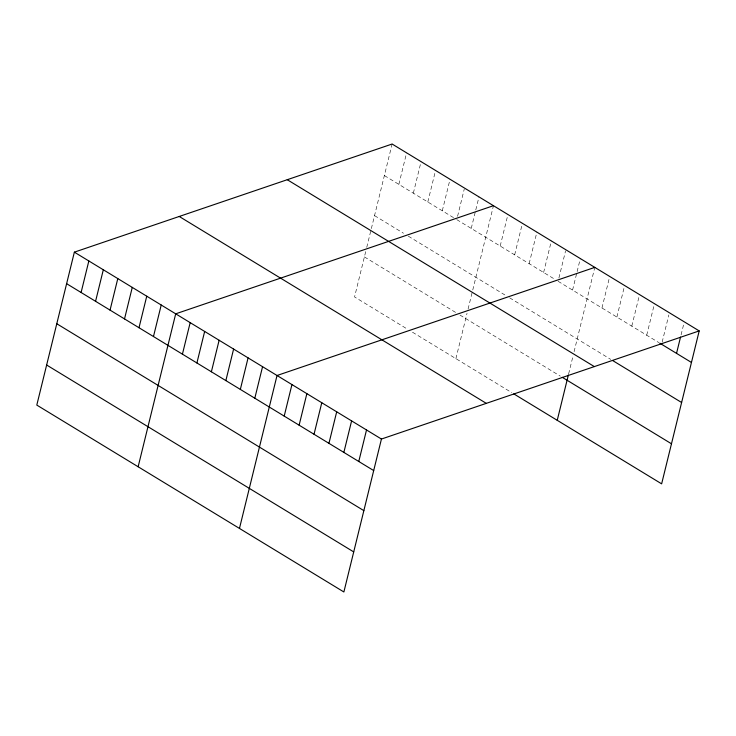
<?xml version="1.0" encoding="UTF-8"?>
<svg xmlns="http://www.w3.org/2000/svg" width="736" height="736" viewBox="0 0 736 736"><rect width="100%" height="100%" fill="white"/><g stroke="black" fill="none" stroke-linecap="round" stroke-linejoin="round"><path stroke-width="0.55" stroke-dasharray="3.68 2.76" d="M365.7 251.602L354.559 296.958L407.643 329.268M366.74 247.37L392.122 144.026M398.857 184.368L406.603 152.84M413.338 193.182L421.075 161.653M427.809 201.995L435.556 170.458M442.29 210.8L450.036 179.271M457.562 216.347L464.241 189.17M471.242 228.427L475.511 211.03M475.778 209.935L478.989 196.889M455.897 358.634L467.038 313.278M468.078 309.046L472.494 291.051M472.76 289.993L493.46 205.703M500.195 246.045L507.941 214.516M514.666 254.858L522.413 223.321M529.147 263.663L536.894 232.134M543.619 272.476L551.365 240.948M558.9 278.024L565.579 250.838M572.571 290.094L576.849 272.697M577.116 271.612L580.318 258.566M568.634 373.897L573.05 355.902M574.089 351.67L594.798 267.38M601.965 307.988L609.712 276.451M616.878 317.06L624.625 285.531M631.792 326.14L639.538 294.612M646.714 335.22L654.451 303.683M662.161 342.12L668.84 314.934M681.076 334.889L683.753 324.015M384.385 175.564L453.864 217.847M456.762 219.613L555.202 279.524M558.1 281.29L658.83 342.59M374.541 215.62L403.494 233.248M408.324 236.182L504.832 294.915M509.652 297.85L610.77 359.398M364.403 256.901L456.09 312.699M459.945 315.045L560.317 376.133M412.473 332.203L511.87 392.702"/><path stroke-width="1.1" d="M699.2 330.915L392.122 144.026L74.364 252.154L36.8 405.085L343.878 591.974L381.441 439.042L699.2 330.915L661.636 483.846L513.802 393.88M81.098 292.496L88.844 260.958M95.57 301.3L103.316 269.772M110.05 310.114L117.797 278.585M124.522 318.927L132.268 287.39M139.003 327.732L146.749 296.203M153.474 336.545L161.221 305.017M138.138 466.753L175.702 313.821L493.46 205.703M182.427 354.163L190.173 322.635M196.908 362.977L204.654 331.448M211.379 371.79L219.126 340.253M225.86 380.595L233.606 349.066M240.332 389.408L248.078 357.88M254.812 398.222L262.559 366.684M239.467 528.43L277.03 375.498L594.798 267.38M284.206 416.107L291.944 384.578M299.12 425.187L306.866 393.65M314.033 434.258L321.779 402.73M328.946 443.339L336.692 411.81M343.859 452.419L351.606 420.882M358.772 461.5L366.519 429.962M557.235 420.311L568.367 374.955M676.54 353.372L680.542 337.06M659.76 343.16L691.454 362.452M612.637 360.53L681.619 402.509M287.261 179.713L594.338 366.602M562.249 377.31L671.48 443.79M179.225 216.467L486.303 403.356M74.364 252.154L381.441 439.042M66.617 283.682L373.695 470.571M56.782 323.748L363.851 510.637M46.644 365.019L353.712 551.908"/></g></svg>
